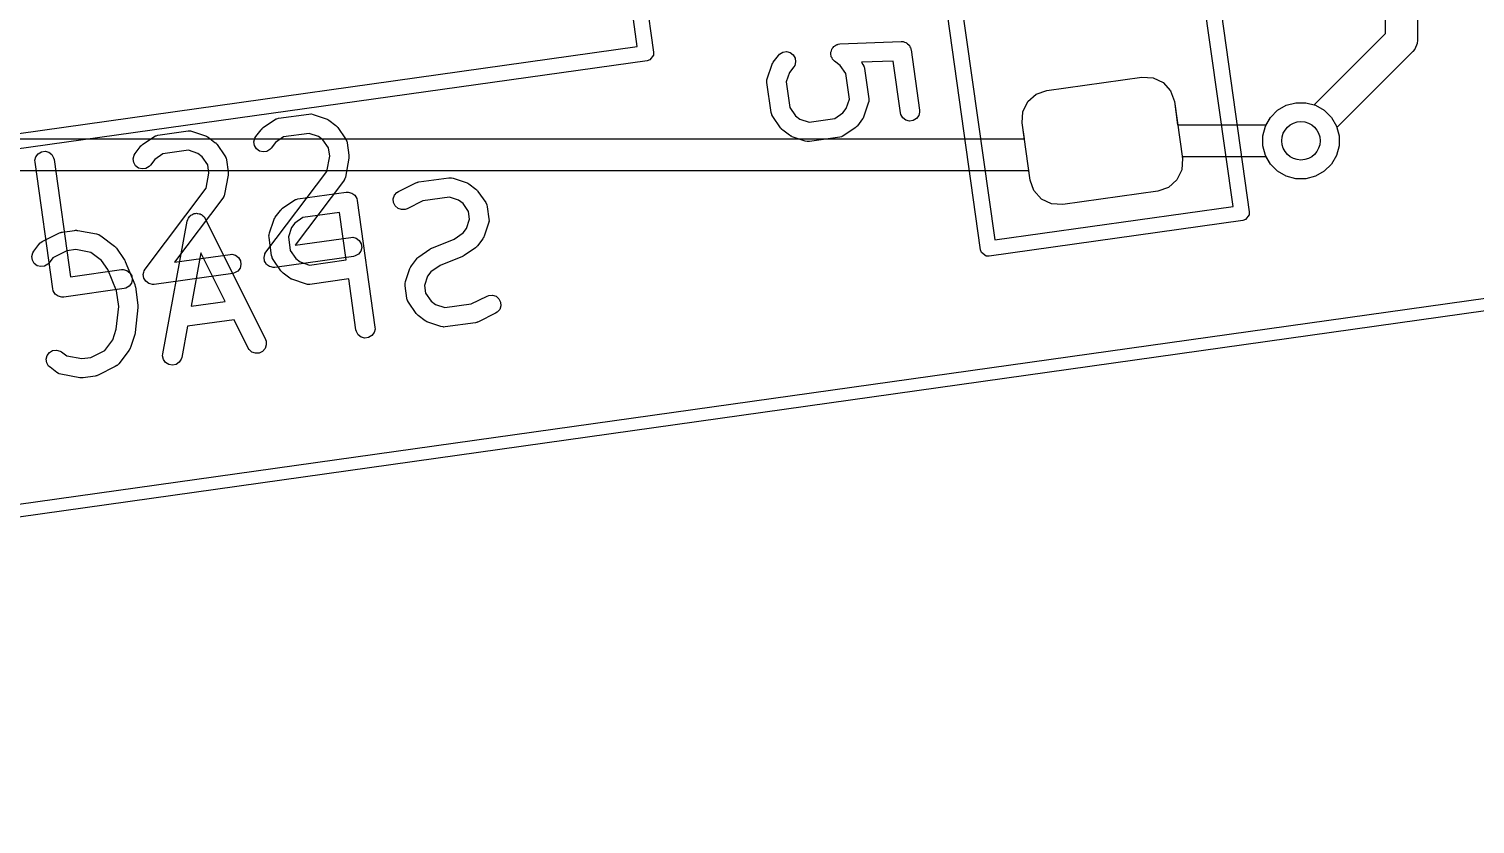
# Model space of a CAD drawing. Header units: millimetres. Extents: x 14 to 286, y -133 to -45.
# Drawn here: x 175.84 to 187.13, y -132.9 to -126.69 of the extents above; entities that cross this region are included whole.
import ezdxf

# ---------------------------------------------------------------- set-up
doc = ezdxf.new("R2010")
doc.units = ezdxf.units.MM
for name, color, linetype, true_color in [('B.Cu', 153, 'CONTINUOUS', 0x4d7fc4), ('B.Silkscreen', 31, 'CONTINUOUS', 0xe8b2a7), ('F.Cu', 13, 'CONTINUOUS', 0xc83434), ('F.Mask', 201, 'CONTINUOUS', 0xd864ff), ('F.Paste', 253, 'CONTINUOUS', 0xb4a09a), ('F.Silkscreen', 41, 'CONTINUOUS', 0xf2eda1), ('User.Drawings', 9, 'CONTINUOUS', 0xc2c2c2)]:
    doc.layers.add(name, color=color, linetype=linetype, true_color=true_color)

msp = doc.modelspace()

# ---------------------------------------------------------------- linework, layer by layer
at = {"layer": 'B.Cu', "linetype": 'CONTINUOUS'}
for p, q in [((186.6814, -123.2136), (186.6814, -126.7789)), ((186.4314, -126.727123), (186.4314, -123.265376)), ((185.874834, -127.283689), (186.4314, -126.727123)), ((186.678998, -126.803286), (186.660334, -126.848346)), ((186.6814, -126.7789), (186.678998, -126.803286)), ((186.644789, -126.867288), (186.05161, -127.460465)), ((186.660334, -126.848346), (186.644789, -126.867288)), ((185.588772, -127.325894), (185.656595, -127.286736)), ((185.656595, -127.286736), (185.732242, -127.266467)), ((185.732242, -127.266467), (185.810558, -127.266467)), ((185.810558, -127.266467), (185.874834, -127.283689)), ((185.494236, -127.449095), (185.533394, -127.381272)), ((185.533394, -127.381272), (185.588772, -127.325894)), ((185.473967, -127.524742), (185.494236, -127.449095)), ((185.473967, -127.603058), (185.473967, -127.524742)), ((186.05161, -127.460465), (186.068833, -127.524742)), ((186.068833, -127.524742), (186.068833, -127.603058)), ((185.494236, -127.678705), (185.473967, -127.603058)), ((186.068833, -127.603058), (186.048564, -127.678705)), ((185.533394, -127.746528), (185.494236, -127.678705)), ((185.588772, -127.801906), (185.533394, -127.746528)), ((186.009406, -127.746528), (185.954028, -127.801906)), ((186.048564, -127.678705), (186.009406, -127.746528)), ((185.656595, -127.841064), (185.588772, -127.801906)), ((185.732242, -127.861333), (185.656595, -127.841064)), ((185.810558, -127.861333), (185.732242, -127.861333)), ((185.886205, -127.841064), (185.810558, -127.861333)), ((185.954028, -127.801906), (185.886205, -127.841064))]:
    msp.add_line(p, q, dxfattribs=at)
at = {"layer": 'B.Cu'}
msp.add_circle((185.7714, -127.5639), 0.15, dxfattribs=at)
at = {"layer": 'B.Silkscreen', "linetype": 'CONTINUOUS'}
for p, q in [((178.880652, -127.885603), (179.11643, -127.852467)), ((179.11643, -127.852467), (179.13112, -127.851858)), ((179.13112, -127.851858), (179.133726, -127.852532)), ((179.133726, -127.852532), (179.136417, -127.852347)), ((179.136417, -127.852347), (179.150746, -127.85564)), ((179.150746, -127.85564), (179.251686, -127.889541)), ((177.93754, -128.018149), (178.314785, -127.965131)), ((178.314785, -127.965131), (178.329464, -127.964522)), ((178.329464, -127.964522), (178.329475, -127.964521)), ((178.329475, -127.964521), (178.357807, -127.971849)), ((178.357807, -127.971849), (178.381177, -127.98946)), ((178.691178, -127.989621), (178.710402, -127.967557)), ((178.710402, -127.967557), (178.722862, -127.959753)), ((178.722862, -127.959753), (178.857701, -127.892715)), ((178.857701, -127.892715), (178.864654, -127.890072)), ((178.864654, -127.890072), (178.866363, -127.889066)), ((178.866363, -127.889066), (178.868955, -127.888437)), ((178.868955, -127.888437), (178.871444, -127.887492)), ((178.871444, -127.887492), (178.873417, -127.887356)), ((178.873417, -127.887356), (178.880652, -127.885603)), ((179.251686, -127.889541), (179.258471, -127.892588)), ((179.258471, -127.892588), (179.26039, -127.893085)), ((179.26039, -127.893085), (179.262666, -127.894473)), ((179.262666, -127.894473), (179.265097, -127.895565)), ((179.265097, -127.895565), (179.26659, -127.896865)), ((179.26659, -127.896865), (179.272943, -127.90074)), ((179.272943, -127.90074), (179.326726, -127.941268)), ((179.326726, -127.941268), (179.332203, -127.946308)), ((179.332203, -127.946308), (179.333863, -127.947384)), ((179.333863, -127.947384), (179.33558, -127.949416)), ((179.33558, -127.949416), (179.337544, -127.951224)), ((179.337544, -127.951224), (179.33855, -127.952932)), ((179.33855, -127.952932), (179.343351, -127.958615)), ((179.343351, -127.958615), (179.403761, -128.046299)), ((177.817743, -128.091068), (177.905427, -128.030658)), ((177.905427, -128.030658), (177.918294, -128.023543)), ((177.918294, -128.023543), (177.920928, -128.022979)), ((177.920928, -128.022979), (177.923251, -128.021612)), ((177.923251, -128.021612), (177.93754, -128.018149)), ((178.381177, -127.98946), (178.39603, -128.014674)), ((178.39603, -128.014674), (178.399493, -128.028963)), ((178.399493, -128.028963), (178.538666, -129.019231)), ((178.681861, -128.017362), (178.691178, -127.989621)), ((178.683869, -128.046556), (178.681861, -128.017362)), ((178.696897, -128.07276), (178.683869, -128.046556)), ((178.718961, -128.091984), (178.696897, -128.07276)), ((178.913581, -128.032449), (178.78964, -128.094069)), ((179.119773, -128.00347), (178.913581, -128.032449)), ((179.192389, -128.027859), (179.119773, -128.00347)), ((179.226734, -128.053739), (179.192389, -128.027859)), ((179.270194, -128.11682), (179.226734, -128.053739)), ((179.403761, -128.046299), (179.410876, -128.059166)), ((179.410876, -128.059166), (179.411439, -128.0618)), ((179.411439, -128.0618), (179.412807, -128.064123)), ((179.412807, -128.064123), (179.41627, -128.078412)), ((179.41627, -128.078412), (179.429525, -128.172723)), ((176.881656, -129.228158), (177.072572, -128.191499)), ((177.072572, -128.191499), (177.07664, -128.17737)), ((177.07664, -128.17737), (177.079552, -128.172873)), ((177.079552, -128.172873), (177.081259, -128.167793)), ((177.081259, -128.167793), (177.087438, -128.1607)), ((177.087438, -128.1607), (177.09255, -128.15281)), ((177.09255, -128.15281), (177.096961, -128.14977)), ((177.096961, -128.14977), (177.100483, -128.145729)), ((177.100483, -128.145729), (177.108908, -128.14154)), ((177.108908, -128.14154), (177.116648, -128.136208)), ((177.116648, -128.136208), (177.121884, -128.135088)), ((177.121884, -128.135088), (177.126687, -128.132701)), ((177.126687, -128.132701), (177.136073, -128.132055)), ((177.136073, -128.132055), (177.145265, -128.130091)), ((177.145265, -128.130091), (177.150535, -128.131061)), ((177.150535, -128.131061), (177.155882, -128.130694)), ((177.155882, -128.130694), (177.164796, -128.133687)), ((177.164796, -128.133687), (177.174045, -128.135391)), ((177.174045, -128.135391), (177.17854, -128.138303)), ((177.17854, -128.138303), (177.183622, -128.14001)), ((177.183622, -128.14001), (177.190717, -128.146192)), ((177.190717, -128.146192), (177.198605, -128.151302)), ((177.198605, -128.151302), (177.201642, -128.155711)), ((177.201642, -128.155711), (177.205686, -128.159234)), ((177.205686, -128.159234), (177.21349, -128.171694)), ((177.21349, -128.171694), (177.682753, -129.115572)), ((177.714768, -128.283673), (177.748669, -128.182733)), ((177.748669, -128.182733), (177.751716, -128.175947)), ((177.751716, -128.175947), (177.752213, -128.174029)), ((177.752213, -128.174029), (177.753601, -128.171752)), ((177.753601, -128.171752), (177.754693, -128.169322)), ((177.754693, -128.169322), (177.755993, -128.167828)), ((177.755993, -128.167828), (177.759868, -128.161476)), ((177.759868, -128.161476), (177.800396, -128.107693)), ((177.800396, -128.107693), (177.805436, -128.102215)), ((177.805436, -128.102215), (177.806512, -128.100556)), ((177.806512, -128.100556), (177.808544, -128.098838)), ((177.808544, -128.098838), (177.810352, -128.096875)), ((177.810352, -128.096875), (177.81206, -128.095868)), ((177.81206, -128.095868), (177.817743, -128.091068)), ((177.975947, -128.164225), (177.912867, -128.207684)), ((178.26139, -128.124108), (177.975947, -128.164225)), ((178.313415, -128.494279), (178.26139, -128.124108)), ((178.746702, -128.101301), (178.718961, -128.091984)), ((178.775896, -128.099293), (178.746702, -128.101301)), ((178.78964, -128.094069), (178.775896, -128.099293)), ((179.254132, -128.248682), (179.27852, -128.176066)), ((179.27852, -128.176066), (179.270194, -128.11682)), ((179.429645, -128.19271), (179.426352, -128.207039)), ((179.430135, -128.187413), (179.42946, -128.190022)), ((179.42946, -128.190022), (179.429645, -128.19271)), ((179.429525, -128.172723), (179.430135, -128.187413)), ((175.94068, -128.350763), (176.075519, -128.283725)), ((176.075519, -128.283725), (176.082472, -128.281082)), ((176.082472, -128.281082), (176.084181, -128.280076)), ((176.084181, -128.280076), (176.086773, -128.279447)), ((176.086773, -128.279447), (176.089262, -128.278502)), ((176.089262, -128.278502), (176.091236, -128.278366)), ((176.091236, -128.278366), (176.098471, -128.276613)), ((176.098471, -128.276613), (176.192783, -128.263359)), ((176.192783, -128.263359), (176.200214, -128.26305)), ((176.200214, -128.26305), (176.202153, -128.262636)), ((176.202153, -128.262636), (176.204809, -128.262859)), ((176.204809, -128.262859), (176.207473, -128.262749)), ((176.207473, -128.262749), (176.209391, -128.263245)), ((176.209391, -128.263245), (176.216804, -128.263869)), ((176.216804, -128.263869), (176.364897, -128.291142)), ((176.364897, -128.291142), (176.379026, -128.29521)), ((176.379026, -128.29521), (176.381285, -128.296673)), ((176.381285, -128.296673), (176.383897, -128.297349)), ((176.383897, -128.297349), (176.39645, -128.305004)), ((176.39645, -128.305004), (176.504016, -128.386061)), ((177.710986, -128.303298), (177.71166, -128.300691)), ((177.711595, -128.317989), (177.710986, -128.303298)), ((177.711475, -128.298002), (177.714768, -128.283673)), ((177.71166, -128.300691), (177.711475, -128.298002)), ((177.886987, -128.242029), (177.862598, -128.314645)), ((177.862598, -128.314645), (177.877551, -128.421045)), ((177.912867, -128.207684), (177.886987, -128.242029)), ((179.15737, -128.33186), (179.228252, -128.283026)), ((179.228252, -128.283026), (179.254132, -128.248682)), ((179.389401, -128.314766), (179.388906, -128.316684)), ((179.392451, -128.307978), (179.389401, -128.314766)), ((179.426352, -128.207039), (179.392451, -128.307978)), ((175.865988, -128.439121), (175.873643, -128.426568)), ((175.873643, -128.426568), (175.914171, -128.372785)), ((175.914171, -128.372785), (175.924127, -128.361967)), ((175.924127, -128.361967), (175.926449, -128.360598)), ((175.926449, -128.360598), (175.92822, -128.358567)), ((175.92822, -128.358567), (175.94068, -128.350763)), ((176.131399, -128.423458), (176.023311, -128.477196)), ((176.201603, -128.413592), (176.131399, -128.423458)), ((176.320318, -128.435455), (176.201603, -128.413592)), ((176.504016, -128.386061), (176.509491, -128.3911)), ((176.509491, -128.3911), (176.511153, -128.392177)), ((176.511153, -128.392177), (176.512873, -128.394213)), ((176.512873, -128.394213), (176.514834, -128.396018)), ((176.514834, -128.396018), (176.515838, -128.397723)), ((176.515838, -128.397723), (176.520641, -128.403408)), ((176.520641, -128.403408), (176.581051, -128.491092)), ((177.731476, -128.459454), (177.711595, -128.317989)), ((177.877551, -128.421045), (177.921013, -128.484128)), ((178.880911, -128.470607), (178.968595, -128.410197)), ((178.968595, -128.410197), (178.969598, -128.409641)), ((178.969598, -128.409641), (178.969984, -128.409263)), ((178.969984, -128.409263), (178.97575, -128.40624)), ((178.97575, -128.40624), (178.981462, -128.403082)), ((178.981462, -128.403082), (178.981991, -128.402968)), ((178.981991, -128.402968), (178.983006, -128.402437)), ((178.983006, -128.402437), (179.15737, -128.33186)), ((179.323375, -128.399644), (179.235692, -128.460054)), ((179.329057, -128.394844), (179.323375, -128.399644)), ((179.330766, -128.393838), (179.329057, -128.394844)), ((179.332571, -128.391876), (179.330766, -128.393838)), ((179.334607, -128.390157), (179.332571, -128.391876)), ((179.335684, -128.388493), (179.334607, -128.390157)), ((179.340722, -128.38302), (179.335684, -128.388493)), ((179.381251, -128.329237), (179.340722, -128.38302)), ((179.385124, -128.322884), (179.381251, -128.329237)), ((179.386427, -128.32139), (179.385124, -128.322884)), ((179.387519, -128.318957), (179.386427, -128.32139)), ((179.388906, -128.316684), (179.387519, -128.318957)), ((175.858662, -128.467453), (175.865988, -128.439121)), ((175.862734, -128.496431), (175.858662, -128.467453)), ((175.877587, -128.521645), (175.862734, -128.496431)), ((175.900958, -128.539257), (175.877587, -128.521645)), ((175.92929, -128.546583), (175.900958, -128.539257)), ((175.983482, -128.527658), (175.958268, -128.542511)), ((175.993439, -128.51684), (175.983482, -128.527658)), ((176.023311, -128.477196), (175.993439, -128.51684)), ((176.404022, -128.49853), (176.320318, -128.435455)), ((176.452856, -128.569411), (176.404022, -128.49853)), ((176.581051, -128.491092), (176.581606, -128.492095)), ((176.581606, -128.492095), (176.581985, -128.492481)), ((176.581985, -128.492481), (176.585007, -128.498247)), ((176.585007, -128.498247), (176.588166, -128.503959)), ((176.588166, -128.503959), (176.588279, -128.504488)), ((176.588279, -128.504488), (176.588811, -128.505503)), ((176.588811, -128.505503), (176.662476, -128.687498)), ((177.17934, -128.439946), (177.10257, -128.856802)), ((177.368037, -128.819492), (177.17934, -128.439946)), ((177.734939, -128.473744), (177.731476, -128.459454)), ((177.736306, -128.476066), (177.734939, -128.473744)), ((177.73687, -128.478701), (177.736306, -128.476066)), ((177.743985, -128.491568), (177.73687, -128.478701)), ((177.804396, -128.579252), (177.743985, -128.491568)), ((177.921013, -128.484128), (177.955356, -128.510008)), ((177.955356, -128.510008), (178.027972, -128.534396)), ((178.027972, -128.534396), (178.313415, -128.494279)), ((178.819163, -128.547364), (178.823036, -128.541015)), ((178.823036, -128.541015), (178.863564, -128.487232)), ((178.863564, -128.487232), (178.868604, -128.481754)), ((178.868604, -128.481754), (178.86968, -128.480095)), ((178.86968, -128.480095), (178.871712, -128.478377)), ((178.871712, -128.478377), (178.87352, -128.476414)), ((178.87352, -128.476414), (178.875228, -128.475407)), ((178.875228, -128.475407), (178.880911, -128.470607)), ((179.046914, -128.538391), (178.976035, -128.587223)), ((179.22128, -128.467814), (179.046914, -128.538391)), ((179.222294, -128.467282), (179.22128, -128.467814)), ((179.222825, -128.467169), (179.222294, -128.467282)), ((179.228544, -128.464006), (179.222825, -128.467169)), ((179.234303, -128.460988), (179.228544, -128.464006)), ((179.234688, -128.460609), (179.234303, -128.460988)), ((179.235692, -128.460054), (179.234688, -128.460609)), ((175.958268, -128.542511), (175.92929, -128.546583)), ((176.519969, -128.735218), (176.452856, -128.569411)), ((177.809198, -128.584937), (177.804396, -128.579252)), ((177.810202, -128.586641), (177.809198, -128.584937)), ((177.81216, -128.588443), (177.810202, -128.586641)), ((177.813884, -128.590484), (177.81216, -128.588443)), ((177.815549, -128.591562), (177.813884, -128.590484)), ((177.82102, -128.596598), (177.815549, -128.591562)), ((177.874802, -128.637127), (177.82102, -128.596598)), ((177.881155, -128.641001), (177.874802, -128.637127)), ((177.882649, -128.642303), (177.881155, -128.641001)), ((177.885078, -128.643394), (177.882649, -128.642303)), ((177.887354, -128.644782), (177.885078, -128.643394)), ((177.889273, -128.645278), (177.887354, -128.644782)), ((177.896061, -128.648327), (177.889273, -128.645278)), ((177.997, -128.682228), (177.896061, -128.648327)), ((178.334291, -128.64282), (178.031316, -128.685401)), ((178.390126, -129.040107), (178.334291, -128.64282)), ((178.777936, -128.66321), (178.811837, -128.562272)), ((178.811837, -128.562272), (178.814885, -128.555485)), ((178.814885, -128.555485), (178.815381, -128.553568)), ((178.815381, -128.553568), (178.816767, -128.551293)), ((178.816767, -128.551293), (178.817861, -128.54886)), ((178.817861, -128.54886), (178.819163, -128.547364)), ((178.950155, -128.621567), (178.925766, -128.694184)), ((178.976035, -128.587223), (178.950155, -128.621567)), ((176.537282, -128.8584), (176.519969, -128.735218)), ((176.662476, -128.687498), (176.6632, -128.689957)), ((176.6632, -128.689957), (176.663762, -128.690911)), ((176.663762, -128.690911), (176.665066, -128.696292)), ((176.665066, -128.696292), (176.66663, -128.701602)), ((176.66663, -128.701602), (176.666621, -128.702707)), ((176.666621, -128.702707), (176.667225, -128.7052)), ((176.667225, -128.7052), (176.687107, -128.846667)), ((178.011329, -128.685521), (177.997, -128.682228)), ((178.014016, -128.685336), (178.011329, -128.685521)), ((178.016626, -128.686011), (178.014016, -128.685336)), ((178.031316, -128.685401), (178.016626, -128.686011)), ((178.774154, -128.682836), (178.774828, -128.680229)), ((178.774763, -128.697526), (178.774154, -128.682836)), ((178.774643, -128.67754), (178.777936, -128.66321)), ((178.774828, -128.680229), (178.774643, -128.67754)), ((178.788017, -128.791839), (178.774763, -128.697526)), ((178.925766, -128.694184), (178.934092, -128.753429)), ((178.934092, -128.753429), (178.977554, -128.816511)), ((176.518471, -129.03628), (176.537282, -128.8584)), ((176.687421, -128.864992), (176.666774, -129.060242)), ((176.687107, -128.846667), (176.687213, -128.849226)), ((176.687213, -128.849226), (176.687527, -128.850289)), ((176.687439, -128.862426), (176.687421, -128.864992)), ((176.687716, -128.861357), (176.687439, -128.862426)), ((176.687527, -128.850289), (176.687487, -128.855833)), ((176.687487, -128.855833), (176.687716, -128.861357)), ((177.10257, -128.856802), (177.368037, -128.819492)), ((178.79148, -128.806128), (178.788017, -128.791839)), ((178.792847, -128.808449), (178.79148, -128.806128)), ((178.793411, -128.811086), (178.792847, -128.808449)), ((178.800526, -128.823952), (178.793411, -128.811086)), ((178.860937, -128.911635), (178.800526, -128.823952)), ((178.977554, -128.816511), (179.011897, -128.84239)), ((179.011897, -128.84239), (179.084513, -128.866779)), ((179.084513, -128.866779), (179.290707, -128.8378)), ((179.290707, -128.8378), (179.414649, -128.776182)), ((179.414649, -128.776182), (179.428392, -128.770958)), ((179.428392, -128.770958), (179.457587, -128.76895)), ((179.457587, -128.76895), (179.485327, -128.778267)), ((179.485327, -128.778267), (179.507391, -128.797491)), ((179.51311, -128.88063), (179.493886, -128.902694)), ((179.507391, -128.797491), (179.520419, -128.823695)), ((179.522427, -128.85289), (179.51311, -128.88063)), ((179.520419, -128.823695), (179.522427, -128.85289)), ((177.438426, -128.961074), (177.073932, -129.0123)), ((177.548437, -129.182349), (177.438426, -128.961074)), ((178.865737, -128.917317), (178.860937, -128.911635)), ((178.866743, -128.919025), (178.865737, -128.917317)), ((178.868704, -128.92083), (178.866743, -128.919025)), ((178.870425, -128.922867), (178.868704, -128.92083)), ((178.872088, -128.923944), (178.870425, -128.922867)), ((178.877561, -128.928981), (178.872088, -128.923944)), ((178.931344, -128.96951), (178.877561, -128.928981)), ((178.937696, -128.973383), (178.931344, -128.96951)), ((178.939191, -128.974686), (178.937696, -128.973383)), ((178.941623, -128.975778), (178.939191, -128.974686)), ((178.943897, -128.977165), (178.941623, -128.975778)), ((178.945813, -128.97766), (178.943897, -128.977165)), ((178.952602, -128.98071), (178.945813, -128.97766)), ((179.05354, -129.014611), (178.952602, -128.98071)), ((179.323635, -128.984647), (179.087857, -129.017784)), ((179.330864, -128.982894), (179.323635, -128.984647)), ((179.332842, -128.982759), (179.330864, -128.982894)), ((179.335334, -128.981811), (179.332842, -128.982759)), ((179.337924, -128.981184), (179.335334, -128.981811)), ((179.339631, -128.980178), (179.337924, -128.981184)), ((179.346585, -128.977535), (179.339631, -128.980178)), ((179.481425, -128.910498), (179.346585, -128.977535)), ((179.493886, -128.902694), (179.481425, -128.910498)), ((176.491067, -129.117876), (176.518471, -129.03628)), ((176.663287, -129.076234), (176.629386, -129.177172)), ((176.663544, -129.075115), (176.663287, -129.076234)), ((176.663802, -129.074641), (176.663544, -129.075115)), ((176.665115, -129.068274), (176.663802, -129.074641)), ((176.66658, -129.061904), (176.665115, -129.068274)), ((176.666774, -129.060242), (176.666542, -129.061362)), ((176.666542, -129.061362), (176.66658, -129.061904)), ((177.073932, -129.0123), (177.029176, -129.255326)), ((178.393589, -129.054396), (178.390126, -129.040107)), ((178.408442, -129.07961), (178.393589, -129.054396)), ((178.431812, -129.097221), (178.408442, -129.07961)), ((178.460144, -129.104549), (178.431812, -129.097221)), ((178.489123, -129.100476), (178.460144, -129.104549)), ((178.514337, -129.085623), (178.489123, -129.100476)), ((178.531948, -129.062253), (178.514337, -129.085623)), ((178.539276, -129.033921), (178.531948, -129.062253)), ((178.538666, -129.019231), (178.539276, -129.033921)), ((179.06787, -129.017904), (179.05354, -129.014611)), ((179.070557, -129.017719), (179.06787, -129.017904)), ((179.073167, -129.018394), (179.070557, -129.017719)), ((179.087857, -129.017784), (179.073167, -129.018394)), ((175.978652, -129.240765), (175.996263, -129.217394)), ((175.996263, -129.217394), (176.021478, -129.202542)), ((176.021478, -129.202542), (176.050456, -129.19847)), ((176.050456, -129.19847), (176.078788, -129.205797)), ((176.078788, -129.205797), (176.091341, -129.213452)), ((176.091341, -129.213452), (176.130982, -129.243324)), ((176.319901, -129.255321), (176.427989, -129.201583)), ((176.427989, -129.201583), (176.491067, -129.117876)), ((176.618186, -129.198429), (176.53713, -129.305995)), ((176.622058, -129.192078), (176.618186, -129.198429)), ((176.623362, -129.190583), (176.622058, -129.192078)), ((176.624455, -129.188149), (176.623362, -129.190583)), ((176.625841, -129.185877), (176.624455, -129.188149)), ((176.626336, -129.18396), (176.625841, -129.185877)), ((176.629386, -129.177172), (176.626336, -129.18396)), ((177.556241, -129.194809), (177.548437, -129.182349)), ((177.578305, -129.214033), (177.556241, -129.194809)), ((177.606045, -129.22335), (177.578305, -129.214033)), ((177.661444, -129.208314), (177.63524, -129.221342)), ((177.680668, -129.18625), (177.661444, -129.208314)), ((177.689985, -129.15851), (177.680668, -129.18625)), ((177.682753, -129.115572), (177.687977, -129.129315)), ((177.687977, -129.129315), (177.689985, -129.15851)), ((175.971325, -129.269097), (175.978652, -129.240765)), ((175.975397, -129.298075), (175.971325, -129.269097)), ((175.990249, -129.32329), (175.975397, -129.298075)), ((176.001067, -129.333246), (175.990249, -129.32329)), ((176.130982, -129.243324), (176.249697, -129.265187)), ((176.249697, -129.265187), (176.319901, -129.255321)), ((176.510621, -129.328017), (176.375782, -129.395055)), ((176.523081, -129.320213), (176.510621, -129.328017)), ((176.52485, -129.318181), (176.523081, -129.320213)), ((176.527173, -129.316814), (176.52485, -129.318181)), ((176.53713, -129.305995), (176.527173, -129.316814)), ((176.880423, -129.242809), (176.881656, -129.228158)), ((176.88654, -129.271426), (176.880423, -129.242809)), ((176.903143, -129.295524), (176.88654, -129.271426)), ((176.927703, -129.311434), (176.903143, -129.295524)), ((176.956483, -129.316735), (176.927703, -129.311434)), ((176.9851, -129.310618), (176.956483, -129.316735)), ((177.009198, -129.294015), (176.9851, -129.310618)), ((177.025108, -129.269455), (177.009198, -129.294015)), ((177.029176, -129.255326), (177.025108, -129.269455)), ((177.63524, -129.221342), (177.606045, -129.22335)), ((176.05485, -129.373775), (176.001067, -129.333246)), ((176.067403, -129.38143), (176.05485, -129.373775)), ((176.070012, -129.382104), (176.067403, -129.38143)), ((176.072274, -129.38357), (176.070012, -129.382104)), ((176.086404, -129.387638), (176.072274, -129.38357)), ((176.234498, -129.414911), (176.086404, -129.387638)), ((176.241913, -129.415534), (176.234498, -129.414911)), ((176.243829, -129.41603), (176.241913, -129.415534)), ((176.246492, -129.415919), (176.243829, -129.41603)), ((176.249149, -129.416143), (176.246492, -129.415919)), ((176.251084, -129.415729), (176.249149, -129.416143)), ((176.25852, -129.415421), (176.251084, -129.415729)), ((176.352831, -129.402167), (176.25852, -129.415421)), ((176.360059, -129.400415), (176.352831, -129.402167)), ((176.362038, -129.400279), (176.360059, -129.400415)), ((176.36453, -129.399331), (176.362038, -129.400279)), ((176.36712, -129.398704), (176.36453, -129.399331)), ((176.368826, -129.397698), (176.36712, -129.398704)), ((176.375782, -129.395055), (176.368826, -129.397698))]:
    msp.add_line(p, q, dxfattribs=at)
at = {"layer": 'F.Cu', "linetype": 'CONTINUOUS'}
for p, q in [((183.785658, -127.170511), (184.528359, -127.066131)), ((184.528359, -127.066131), (184.616008, -127.071108)), ((184.616008, -127.071108), (184.695081, -127.109249)), ((183.702775, -127.199455), (183.785658, -127.170511)), ((184.695081, -127.109249), (184.753539, -127.174745)), ((184.753539, -127.174745), (184.782483, -127.257628)), ((183.599138, -127.336986), (183.637279, -127.257913)), ((183.637279, -127.257913), (183.702775, -127.199455)), ((184.782483, -127.257628), (184.807959, -127.4389)), ((185.588772, -127.325894), (185.656595, -127.286736)), ((185.656595, -127.286736), (185.732242, -127.266467)), ((185.732242, -127.266467), (185.810558, -127.266467)), ((185.810558, -127.266467), (185.886205, -127.286736)), ((185.886205, -127.286736), (185.954028, -127.325894)), ((183.594161, -127.424636), (183.599138, -127.336986)), ((185.500122, -127.4389), (185.533394, -127.381272)), ((185.533394, -127.381272), (185.588772, -127.325894)), ((185.954028, -127.325894), (186.009406, -127.381272)), ((186.009406, -127.381272), (186.048564, -127.449095)), ((183.611653, -127.5491), (183.594161, -127.424636)), ((184.807959, -127.4389), (185.500122, -127.4389)), ((186.048564, -127.449095), (186.068833, -127.524742)), ((186.068833, -127.524742), (186.068833, -127.603058)), ((172.189077, -127.5491), (183.611653, -127.5491)), ((186.068833, -127.603058), (186.048564, -127.678705)), ((184.845111, -127.703248), (184.840134, -127.790898)), ((185.500122, -127.6889), (184.843095, -127.6889)), ((184.843095, -127.6889), (184.845111, -127.703248)), ((185.533394, -127.746528), (185.500122, -127.6889)), ((185.588772, -127.801906), (185.533394, -127.746528)), ((186.009406, -127.746528), (185.954028, -127.801906)), ((186.048564, -127.678705), (186.009406, -127.746528)), ((183.646789, -127.7991), (172.1373, -127.7991)), ((183.656789, -127.870256), (183.646789, -127.7991)), ((184.840134, -127.790898), (184.801993, -127.869971)), ((185.656595, -127.841064), (185.588772, -127.801906)), ((185.732242, -127.861333), (185.656595, -127.841064)), ((185.810558, -127.861333), (185.732242, -127.861333)), ((185.886205, -127.841064), (185.810558, -127.861333)), ((185.954028, -127.801906), (185.886205, -127.841064)), ((183.685733, -127.953139), (183.656789, -127.870256)), ((183.744191, -128.018635), (183.685733, -127.953139)), ((184.653614, -127.957373), (183.910913, -128.061753)), ((184.736497, -127.928429), (184.653614, -127.957373)), ((184.801993, -127.869971), (184.736497, -127.928429)), ((183.823264, -128.056776), (183.744191, -128.018635)), ((183.910913, -128.061753), (183.823264, -128.056776))]:
    msp.add_line(p, q, dxfattribs=at)
at = {"layer": 'F.Cu'}
msp.add_circle((185.7714, -127.5639), 0.15, dxfattribs=at)
at = {"layer": 'F.Mask', "linetype": 'CONTINUOUS'}
for p, q in [((183.785658, -127.170511), (184.528359, -127.066131)), ((184.528359, -127.066131), (184.616008, -127.071108)), ((184.616008, -127.071108), (184.695081, -127.109249)), ((183.702775, -127.199455), (183.785658, -127.170511)), ((184.695081, -127.109249), (184.753539, -127.174745)), ((184.753539, -127.174745), (184.782483, -127.257628)), ((183.599138, -127.336986), (183.637279, -127.257913)), ((183.637279, -127.257913), (183.702775, -127.199455)), ((184.782483, -127.257628), (184.845111, -127.703248)), ((183.594161, -127.424636), (183.599138, -127.336986)), ((183.656789, -127.870256), (183.594161, -127.424636)), ((184.845111, -127.703248), (184.840134, -127.790898)), ((184.840134, -127.790898), (184.801993, -127.869971)), ((183.685733, -127.953139), (183.656789, -127.870256)), ((183.744191, -128.018635), (183.685733, -127.953139)), ((184.653614, -127.957373), (183.910913, -128.061753)), ((184.736497, -127.928429), (184.653614, -127.957373)), ((184.801993, -127.869971), (184.736497, -127.928429)), ((183.823264, -128.056776), (183.744191, -128.018635)), ((183.910913, -128.061753), (183.823264, -128.056776))]:
    msp.add_line(p, q, dxfattribs=at)
at = {"layer": 'F.Paste', "linetype": 'CONTINUOUS'}
for p, q in [((183.785658, -127.170511), (184.528359, -127.066131)), ((184.528359, -127.066131), (184.616008, -127.071108)), ((184.616008, -127.071108), (184.695081, -127.109249)), ((183.702775, -127.199455), (183.785658, -127.170511)), ((184.695081, -127.109249), (184.753539, -127.174745)), ((184.753539, -127.174745), (184.782483, -127.257628)), ((183.599138, -127.336986), (183.637279, -127.257913)), ((183.637279, -127.257913), (183.702775, -127.199455)), ((184.782483, -127.257628), (184.845111, -127.703248)), ((183.594161, -127.424636), (183.599138, -127.336986)), ((183.656789, -127.870256), (183.594161, -127.424636)), ((184.845111, -127.703248), (184.840134, -127.790898)), ((184.840134, -127.790898), (184.801993, -127.869971)), ((183.685733, -127.953139), (183.656789, -127.870256)), ((183.744191, -128.018635), (183.685733, -127.953139)), ((184.653614, -127.957373), (183.910913, -128.061753)), ((184.736497, -127.928429), (184.653614, -127.957373)), ((184.801993, -127.869971), (184.736497, -127.928429)), ((183.823264, -128.056776), (183.744191, -128.018635)), ((183.910913, -128.061753), (183.823264, -128.056776))]:
    msp.add_line(p, q, dxfattribs=at)
at = {"layer": 'F.Silkscreen', "linetype": 'CONTINUOUS'}
for p, q in [((180.587661, -126.827705), (180.082463, -123.233032)), ((180.192945, -123.156916), (180.714844, -126.870421)), ((185.24095, -128.076796), (184.691215, -124.165235)), ((184.810047, -124.148535), (185.368133, -128.119511)), ((183.268764, -128.414556), (182.71068, -124.443581)), ((182.829512, -124.426881), (183.379245, -128.338439)), ((174.160675, -127.730959), (180.587661, -126.827705)), ((182.106326, -126.849916), (182.108597, -126.8469)), ((182.108597, -126.8469), (182.109903, -126.843356)), ((182.109903, -126.843356), (182.11734, -126.835299)), ((182.11734, -126.835299), (182.123937, -126.826545)), ((182.123937, -126.826545), (182.12719, -126.824628)), ((182.12719, -126.824628), (182.129752, -126.821854)), ((182.129752, -126.821854), (182.139706, -126.817256)), ((182.139706, -126.817256), (182.149152, -126.811693)), ((182.149152, -126.811693), (182.152889, -126.811167)), ((182.152889, -126.811167), (182.156319, -126.809584)), ((182.156319, -126.809584), (182.170882, -126.80756)), ((182.170882, -126.80756), (182.649066, -126.788443)), ((182.649066, -126.788443), (182.654492, -126.788759)), ((182.654492, -126.788759), (182.656314, -126.788503)), ((182.656314, -126.788503), (182.658121, -126.78897)), ((182.658121, -126.78897), (182.663744, -126.789298)), ((182.663744, -126.789298), (182.674034, -126.793086)), ((182.674034, -126.793086), (182.684646, -126.795831)), ((182.684646, -126.795831), (182.68766, -126.798102)), ((182.68766, -126.798102), (182.691206, -126.799408)), ((182.691206, -126.799408), (182.699265, -126.806847)), ((182.699265, -126.806847), (182.708016, -126.813442)), ((182.708016, -126.813442), (182.709931, -126.816694)), ((182.709931, -126.816694), (182.712708, -126.819257)), ((182.712708, -126.819257), (182.717305, -126.829211)), ((182.717305, -126.829211), (182.722869, -126.838656)), ((182.722869, -126.838656), (182.724195, -126.84413)), ((182.724195, -126.84413), (182.724978, -126.845824)), ((182.724978, -126.845824), (182.725051, -126.847661)), ((182.725051, -126.847661), (182.726332, -126.852945)), ((180.663778, -126.938187), (174.152765, -127.85325)), ((180.68588, -126.930469), (180.663778, -126.938187)), ((180.713517, -126.893794), (180.68588, -126.930469)), ((180.714844, -126.870421), (180.713517, -126.893794)), ((181.642781, -126.961074), (181.643876, -126.958638)), ((181.643876, -126.958638), (181.64518, -126.957141)), ((181.64518, -126.957141), (181.649052, -126.950792)), ((181.649052, -126.950792), (181.689581, -126.897009)), ((181.689581, -126.897009), (181.699537, -126.886191)), ((181.699537, -126.886191), (181.724752, -126.871339)), ((181.724752, -126.871339), (181.75373, -126.867267)), ((181.75373, -126.867267), (181.782062, -126.874594)), ((181.782062, -126.874594), (181.805433, -126.892205)), ((181.805433, -126.892205), (181.820285, -126.91742)), ((181.824357, -126.946398), (181.81703, -126.97473)), ((181.820285, -126.91742), (181.824357, -126.946398)), ((182.098999, -126.878248), (182.099943, -126.874594)), ((182.100523, -126.889099), (182.098999, -126.878248)), ((182.099793, -126.870818), (182.103582, -126.860524)), ((182.099943, -126.874594), (182.099793, -126.870818)), ((182.100962, -126.900059), (182.100523, -126.889099)), ((182.102545, -126.903488), (182.100962, -126.900059)), ((182.103071, -126.907226), (182.102545, -126.903488)), ((182.108634, -126.916671), (182.103071, -126.907226)), ((182.103582, -126.860524), (182.106326, -126.849916)), ((182.113232, -126.926626), (182.108634, -126.916671)), ((182.116006, -126.929187), (182.113232, -126.926626)), ((182.117923, -126.932441), (182.116006, -126.929187)), ((182.128741, -126.942397), (182.117923, -126.932441)), ((182.172804, -126.975601), (182.128741, -126.942397)), ((182.587238, -126.941034), (182.338006, -126.950998)), ((182.338006, -126.950998), (182.349832, -126.968162)), ((182.644065, -127.345377), (182.587238, -126.941034)), ((182.726332, -126.852945), (182.792605, -127.324501)), ((181.600658, -127.087318), (181.603951, -127.072988)), ((181.603951, -127.072988), (181.637852, -126.97205)), ((181.637852, -126.97205), (181.640901, -126.965259)), ((181.640901, -126.965259), (181.641397, -126.963345)), ((181.641397, -126.963345), (181.642781, -126.961074)), ((181.776171, -127.031345), (181.751782, -127.103961)), ((181.809375, -126.987283), (181.776171, -127.031345)), ((181.81703, -126.97473), (181.809375, -126.987283)), ((182.216265, -127.038683), (182.172804, -126.975601)), ((182.244473, -127.239396), (182.216265, -127.038683)), ((182.349832, -126.968162), (182.356947, -126.981029)), ((182.356947, -126.981029), (182.35751, -126.983663)), ((182.35751, -126.983663), (182.358878, -126.985986)), ((182.358878, -126.985986), (182.362341, -127.000275)), ((182.362341, -127.000275), (182.395478, -127.236053)), ((181.600168, -127.092615), (181.600842, -127.090005)), ((181.600778, -127.107305), (181.600168, -127.092615)), ((181.600842, -127.090005), (181.600658, -127.087318)), ((181.633915, -127.343084), (181.600778, -127.107305)), ((181.751782, -127.103961), (181.77999, -127.304674)), ((182.220084, -127.312012), (182.244473, -127.239396)), ((182.392305, -127.27037), (182.358404, -127.371308)), ((182.395598, -127.25604), (182.392305, -127.27037)), ((182.396087, -127.250743), (182.395412, -127.253349)), ((182.395412, -127.253349), (182.395598, -127.25604)), ((182.395478, -127.236053), (182.396087, -127.250743)), ((177.666652, -127.460747), (177.754336, -127.400337)), ((177.754336, -127.400337), (177.767203, -127.393222)), ((177.767203, -127.393222), (177.769837, -127.392658)), ((177.769837, -127.392658), (177.77216, -127.391291)), ((177.77216, -127.391291), (177.786449, -127.387828)), ((177.786449, -127.387828), (178.022227, -127.354692)), ((178.022227, -127.354692), (178.036917, -127.354083)), ((178.036917, -127.354083), (178.039523, -127.354757)), ((178.039523, -127.354757), (178.042214, -127.354572)), ((178.042214, -127.354572), (178.056543, -127.357865)), ((178.056543, -127.357865), (178.157483, -127.391766)), ((178.157483, -127.391766), (178.164268, -127.394813)), ((178.164268, -127.394813), (178.166187, -127.39531)), ((178.166187, -127.39531), (178.168463, -127.396698)), ((178.168463, -127.396698), (178.170894, -127.39779)), ((178.170894, -127.39779), (178.172387, -127.39909)), ((178.172387, -127.39909), (178.17874, -127.402965)), ((178.17874, -127.402965), (178.232523, -127.443493)), ((181.637378, -127.357373), (181.633915, -127.343084)), ((181.638745, -127.359695), (181.637378, -127.357373)), ((181.639309, -127.36233), (181.638745, -127.359695)), ((181.646424, -127.375197), (181.639309, -127.36233)), ((181.706834, -127.46288), (181.646424, -127.375197)), ((181.77999, -127.304674), (181.82345, -127.367756)), ((181.82345, -127.367756), (181.857794, -127.393636)), ((181.857794, -127.393636), (181.93041, -127.418024)), ((181.93041, -127.418024), (182.131123, -127.389816)), ((182.131123, -127.389816), (182.194204, -127.346356)), ((182.194204, -127.346356), (182.220084, -127.312012)), ((182.347204, -127.392566), (182.306675, -127.446349)), ((182.351077, -127.386213), (182.347204, -127.392566)), ((182.35238, -127.384719), (182.351077, -127.386213)), ((182.353472, -127.382286), (182.35238, -127.384719)), ((182.354859, -127.380013), (182.353472, -127.382286)), ((182.355354, -127.378096), (182.354859, -127.380013)), ((182.358404, -127.371308), (182.355354, -127.378096)), ((182.647528, -127.359666), (182.644065, -127.345377)), ((182.662381, -127.38488), (182.647528, -127.359666)), ((182.685751, -127.402491), (182.662381, -127.38488)), ((182.714083, -127.409818), (182.685751, -127.402491)), ((182.743062, -127.405745), (182.714083, -127.409818)), ((182.768276, -127.390893), (182.743062, -127.405745)), ((182.785887, -127.367522), (182.768276, -127.390893)), ((182.793214, -127.339191), (182.785887, -127.367522)), ((182.792605, -127.324501), (182.793214, -127.339191)), ((176.824091, -127.525768), (176.826725, -127.525204)), ((176.826725, -127.525204), (176.829048, -127.523837)), ((176.829048, -127.523837), (176.843337, -127.520374)), ((176.843337, -127.520374), (177.079115, -127.487238)), ((177.079115, -127.487238), (177.093805, -127.486629)), ((177.093805, -127.486629), (177.096411, -127.487303)), ((177.096411, -127.487303), (177.099102, -127.487118)), ((177.099102, -127.487118), (177.113432, -127.490411)), ((177.113432, -127.490411), (177.21437, -127.524312)), ((177.21437, -127.524312), (177.221156, -127.52736)), ((177.608777, -127.531155), (177.649305, -127.477372)), ((177.649305, -127.477372), (177.654345, -127.471894)), ((177.654345, -127.471894), (177.655421, -127.470235)), ((177.655421, -127.470235), (177.657453, -127.468517)), ((177.657453, -127.468517), (177.659261, -127.466554)), ((177.659261, -127.466554), (177.660969, -127.465547)), ((177.660969, -127.465547), (177.666652, -127.460747)), ((178.02557, -127.505695), (177.824856, -127.533904)), ((178.098186, -127.530084), (178.02557, -127.505695)), ((178.232523, -127.443493), (178.238, -127.448533)), ((178.238, -127.448533), (178.23966, -127.449609)), ((178.23966, -127.449609), (178.241377, -127.451641)), ((178.241377, -127.451641), (178.243341, -127.453449)), ((178.243341, -127.453449), (178.244347, -127.455157)), ((178.244347, -127.455157), (178.249148, -127.46084)), ((178.249148, -127.46084), (178.309558, -127.548524)), ((181.711636, -127.468565), (181.706834, -127.46288)), ((181.712641, -127.470271), (181.711636, -127.468565)), ((181.714598, -127.472072), (181.712641, -127.470271)), ((181.716321, -127.474112), (181.714598, -127.472072)), ((181.717985, -127.47519), (181.716321, -127.474112)), ((181.723459, -127.480228), (181.717985, -127.47519)), ((181.777242, -127.520756), (181.723459, -127.480228)), ((181.783594, -127.52463), (181.777242, -127.520756)), ((181.785088, -127.525931), (181.783594, -127.52463)), ((182.201646, -127.523383), (182.188779, -127.530498)), ((182.289329, -127.462973), (182.201646, -127.523383)), ((182.295011, -127.458172), (182.289329, -127.462973)), ((182.296719, -127.457167), (182.295011, -127.458172)), ((182.298524, -127.455205), (182.296719, -127.457167)), ((182.300561, -127.453485), (182.298524, -127.455205)), ((182.301638, -127.451821), (182.300561, -127.453485)), ((182.306675, -127.446349), (182.301638, -127.451821)), ((176.665665, -127.6637), (176.706194, -127.609917)), ((176.706194, -127.609917), (176.711233, -127.604441)), ((176.711233, -127.604441), (176.712309, -127.602781)), ((176.712309, -127.602781), (176.714342, -127.601063)), ((176.714342, -127.601063), (176.71615, -127.599099)), ((176.71615, -127.599099), (176.717858, -127.598092)), ((176.717858, -127.598092), (176.72354, -127.593293)), ((176.72354, -127.593293), (176.811224, -127.532883)), ((176.811224, -127.532883), (176.824091, -127.525768)), ((177.082458, -127.638242), (176.881744, -127.66645)), ((177.155074, -127.66263), (177.082458, -127.638242)), ((177.221156, -127.52736), (177.223074, -127.527856)), ((177.223074, -127.527856), (177.225348, -127.529242)), ((177.225348, -127.529242), (177.227782, -127.530336)), ((177.227782, -127.530336), (177.229277, -127.531638)), ((177.229277, -127.531638), (177.235627, -127.535511)), ((177.235627, -127.535511), (177.28941, -127.576039)), ((177.28941, -127.576039), (177.294887, -127.581079)), ((177.294887, -127.581079), (177.296547, -127.582155)), ((177.296547, -127.582155), (177.298264, -127.584187)), ((177.298264, -127.584187), (177.300228, -127.585995)), ((177.300228, -127.585995), (177.301234, -127.587703)), ((177.301234, -127.587703), (177.306035, -127.593386)), ((177.306035, -127.593386), (177.366445, -127.68107)), ((177.593796, -127.57204), (177.601122, -127.543708)), ((177.597868, -127.601018), (177.593796, -127.57204)), ((177.612721, -127.626232), (177.597868, -127.601018)), ((177.601122, -127.543708), (177.608777, -127.531155)), ((177.636092, -127.643844), (177.612721, -127.626232)), ((177.718616, -127.632245), (177.693402, -127.647098)), ((177.728573, -127.621427), (177.718616, -127.632245)), ((177.761776, -127.577363), (177.728573, -127.621427)), ((177.824856, -127.533904), (177.761776, -127.577363)), ((178.132531, -127.555964), (178.098186, -127.530084)), ((178.175991, -127.619045), (178.132531, -127.555964)), ((178.185088, -127.683772), (178.175991, -127.619045)), ((178.309558, -127.548524), (178.316673, -127.561391)), ((178.316673, -127.561391), (178.317236, -127.564025)), ((178.317236, -127.564025), (178.318604, -127.566348)), ((178.318604, -127.566348), (178.322067, -127.580637)), ((178.322067, -127.580637), (178.335322, -127.674948)), ((181.787518, -127.527022), (181.785088, -127.525931)), ((181.789795, -127.528411), (181.787518, -127.527022)), ((181.791713, -127.528907), (181.789795, -127.528411)), ((181.798499, -127.531955), (181.791713, -127.528907)), ((181.899437, -127.565856), (181.798499, -127.531955)), ((181.913767, -127.569149), (181.899437, -127.565856)), ((181.916454, -127.568964), (181.913767, -127.569149)), ((181.919064, -127.569639), (181.916454, -127.568964)), ((181.933754, -127.569029), (181.919064, -127.569639)), ((182.169533, -127.535892), (181.933754, -127.569029)), ((182.183822, -127.532429), (182.169533, -127.535892)), ((182.186144, -127.531061), (182.183822, -127.532429)), ((182.188779, -127.530498), (182.186144, -127.531061)), ((175.882938, -127.716311), (175.890266, -127.687979)), ((175.883548, -127.731001), (175.882938, -127.716311)), ((176.022721, -128.721269), (175.883548, -127.731001)), ((175.890266, -127.687979), (175.907877, -127.664609)), ((175.907877, -127.664609), (175.933091, -127.649756)), ((175.933091, -127.649756), (175.96207, -127.645683)), ((175.96207, -127.645683), (175.990402, -127.653011)), ((175.990402, -127.653011), (176.013772, -127.670622)), ((176.013772, -127.670622), (176.028625, -127.695836)), ((176.028625, -127.695836), (176.032088, -127.710125)), ((176.032088, -127.710125), (176.160823, -128.626123)), ((176.650683, -127.704585), (176.65801, -127.676253)), ((176.654755, -127.733563), (176.650683, -127.704585)), ((176.669607, -127.758778), (176.654755, -127.733563)), ((176.65801, -127.676253), (176.665665, -127.6637)), ((176.818663, -127.70991), (176.785459, -127.753974)), ((176.881744, -127.66645), (176.818663, -127.70991)), ((177.189418, -127.68851), (177.155074, -127.66263)), ((177.232878, -127.751591), (177.189418, -127.68851)), ((177.366445, -127.68107), (177.37356, -127.693937)), ((177.37356, -127.693937), (177.374123, -127.696571)), ((177.374123, -127.696571), (177.375491, -127.698894)), ((177.375491, -127.698894), (177.378954, -127.713183)), ((177.378954, -127.713183), (177.392209, -127.807494)), ((177.664424, -127.65117), (177.636092, -127.643844)), ((177.693402, -127.647098), (177.664424, -127.65117)), ((178.163224, -127.802483), (178.185088, -127.683772)), ((178.334812, -127.69897), (178.307538, -127.847064)), ((178.335435, -127.691555), (178.334812, -127.69897)), ((178.335322, -127.674948), (178.33563, -127.68238)), ((178.335932, -127.689638), (178.335435, -127.691555)), ((178.33563, -127.68238), (178.336045, -127.684319)), ((178.336045, -127.684319), (178.335821, -127.686975)), ((178.335821, -127.686975), (178.335932, -127.689638)), ((176.692978, -127.776389), (176.669607, -127.758778)), ((176.72131, -127.783716), (176.692978, -127.776389)), ((176.750288, -127.779644), (176.72131, -127.783716)), ((176.775503, -127.764792), (176.750288, -127.779644)), ((176.785459, -127.753974), (176.775503, -127.764792)), ((177.220111, -127.935029), (177.241975, -127.816318)), ((177.241975, -127.816318), (177.232878, -127.751591)), ((177.391699, -127.831516), (177.364425, -127.97961)), ((177.392322, -127.824101), (177.391699, -127.831516)), ((177.392209, -127.807494), (177.392517, -127.814926)), ((177.392819, -127.822184), (177.392322, -127.824101)), ((177.392517, -127.814926), (177.392932, -127.816865)), ((177.392932, -127.816865), (177.392708, -127.819521)), ((177.392708, -127.819521), (177.392819, -127.822184)), ((177.68754, -128.433739), (178.163224, -127.802483)), ((178.302005, -127.863453), (178.301331, -127.866063)), ((178.30347, -127.861193), (178.302005, -127.863453)), ((178.307538, -127.847064), (178.30347, -127.861193)), ((176.744427, -128.566285), (177.220111, -127.935029)), ((178.293676, -127.878616), (177.916303, -128.379405)), ((178.301331, -127.866063), (178.293676, -127.878616)), ((177.350563, -128.011162), (176.973191, -128.511951)), ((177.358218, -127.998609), (177.350563, -128.011162)), ((177.358892, -127.995999), (177.358218, -127.998609)), ((177.360357, -127.993739), (177.358892, -127.995999)), ((177.364425, -127.97961), (177.360357, -127.993739)), ((183.379245, -128.338439), (185.24095, -128.076796)), ((185.317068, -128.187278), (183.33653, -128.465622)), ((185.33917, -128.17956), (185.317068, -128.187278)), ((185.366807, -128.142885), (185.33917, -128.17956)), ((185.368133, -128.119511), (185.366806, -128.142879)), ((185.366806, -128.142879), (185.366807, -128.142885)), ((177.916303, -128.379405), (178.350023, -128.318451)), ((178.350023, -128.318451), (178.364713, -128.317842)), ((178.364713, -128.317842), (178.393044, -128.325169)), ((178.393044, -128.325169), (178.416415, -128.34278)), ((178.428013, -128.425305), (178.410402, -128.448675)), ((178.416415, -128.34278), (178.431267, -128.367994)), ((178.43534, -128.396973), (178.428013, -128.425305)), ((178.431267, -128.367994), (178.43534, -128.396973)), ((183.276482, -128.436658), (183.268764, -128.414556)), ((176.973191, -128.511951), (177.40691, -128.450996)), ((177.40691, -128.450996), (177.421601, -128.450386)), ((177.421601, -128.450386), (177.449932, -128.457714)), ((177.449932, -128.457714), (177.473302, -128.475325)), ((177.473302, -128.475325), (177.488155, -128.500539)), ((177.492228, -128.529518), (177.484901, -128.55785)), ((177.488155, -128.500539), (177.492228, -128.529518)), ((177.672558, -128.474623), (177.678669, -128.450996)), ((177.676631, -128.503602), (177.672558, -128.474623)), ((177.682136, -128.512948), (177.676631, -128.503602)), ((177.678669, -128.450996), (177.679885, -128.446292)), ((177.679885, -128.446292), (177.68754, -128.433739)), ((177.691483, -128.528816), (177.682136, -128.512948)), ((177.714855, -128.546428), (177.691483, -128.528816)), ((178.370898, -128.466991), (177.757876, -128.553145)), ((178.385188, -128.463528), (178.370898, -128.466991)), ((178.410402, -128.448675), (178.385188, -128.463528)), ((183.313157, -128.464295), (183.276482, -128.436658)), ((183.33653, -128.465622), (183.313157, -128.464295)), ((176.160823, -128.626123), (176.558109, -128.570288)), ((176.558109, -128.570288), (176.572799, -128.569679)), ((176.572799, -128.569679), (176.60113, -128.577006)), ((176.60113, -128.577006), (176.624501, -128.594617)), ((176.624501, -128.594617), (176.639353, -128.619831)), ((176.643426, -128.64881), (176.636099, -128.677142)), ((176.639353, -128.619831), (176.643426, -128.64881)), ((176.729445, -128.607169), (176.733653, -128.590899)), ((176.733518, -128.636148), (176.729445, -128.607169)), ((176.739023, -128.645494), (176.733518, -128.636148)), ((176.733653, -128.590899), (176.736772, -128.578838)), ((176.736772, -128.578838), (176.744427, -128.566285)), ((176.74837, -128.661362), (176.739023, -128.645494)), ((177.427786, -128.599536), (176.814763, -128.685691)), ((177.442075, -128.596073), (177.427786, -128.599536)), ((177.46729, -128.58122), (177.442075, -128.596073)), ((177.484901, -128.55785), (177.46729, -128.58122)), ((177.726916, -128.549546), (177.714855, -128.546428)), ((177.743186, -128.553755), (177.726916, -128.549546)), ((177.757876, -128.553145), (177.743186, -128.553755)), ((176.026184, -128.735558), (176.022721, -128.721269)), ((176.041037, -128.760772), (176.026184, -128.735558)), ((176.064407, -128.778383), (176.041037, -128.760772)), ((176.578985, -128.718828), (176.107429, -128.785101)), ((176.593274, -128.715365), (176.578985, -128.718828)), ((176.618488, -128.700512), (176.593274, -128.715365)), ((176.636099, -128.677142), (176.618488, -128.700512)), ((176.771742, -128.678974), (176.74837, -128.661362)), ((176.783803, -128.682092), (176.771742, -128.678974)), ((176.800073, -128.686301), (176.783803, -128.682092)), ((176.814763, -128.685691), (176.800073, -128.686301)), ((176.092739, -128.785711), (176.064407, -128.778383)), ((176.107429, -128.785101), (176.092739, -128.785711))]:
    msp.add_line(p, q, dxfattribs=at)
at = {"layer": 'User.Drawings', "linetype": 'CONTINUOUS'}
for p, q in [((158.731814, -132.794734), (196.236116, -127.523848)), ((196.251195, -127.62271), (158.696219, -132.900719))]:
    msp.add_line(p, q, dxfattribs=at)

doc.saveas('drawing.dxf')
